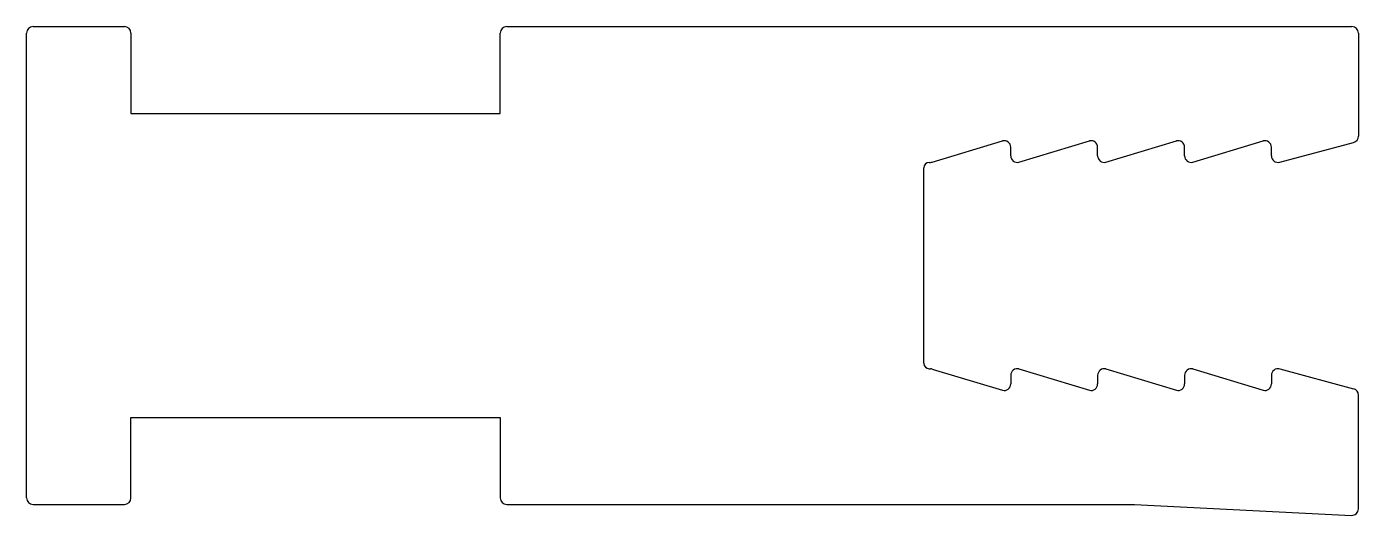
# Model space of a CAD drawing. Extents: x 1025.5 to 1086.8, y 2756.7 to 2779.2.
import ezdxf

# ---------------------------------------------------------------- set-up
doc = ezdxf.new("R2010")
doc.units = 0
doc.layers.get('0').update_dxf_attribs({"linetype": 'CONTINUOUS'})

msp = doc.modelspace()

# ---------------------------------------------------------------- linework, layer by layer
for p, q in [((1025.511, 2757.473), (1025.511, 2778.873)), ((1025.811, 2779.173), (1030.011, 2779.173)), ((1030.311, 2778.873), (1030.311, 2775.173)), ((1047.311, 2775.173), (1047.311, 2778.873)), ((1047.611, 2779.173), (1086.511, 2779.173)), ((1086.811, 2778.873), (1086.811, 2774.134)), ((1030.311, 2775.173), (1047.311, 2775.173)), ((1067.197, 2772.936), (1070.434, 2773.913)), ((1071.189, 2772.933), (1074.434, 2773.913)), ((1075.189, 2772.933), (1078.434, 2773.913)), ((1079.189, 2772.933), (1082.434, 2773.913)), ((1083.189, 2772.933), (1086.589, 2773.844)), ((1070.811, 2773.223), (1070.811, 2773.623)), ((1074.811, 2773.223), (1074.811, 2773.623)), ((1078.811, 2773.223), (1078.811, 2773.623)), ((1082.811, 2773.223), (1082.811, 2773.623)), ((1066.811, 2763.673), (1066.811, 2772.673)), ((1067.061, 2772.923), (1067.111, 2772.923)), ((1067.061, 2763.423), (1067.111, 2763.423)), ((1067.197, 2763.41), (1070.434, 2762.433)), ((1071.189, 2763.413), (1074.434, 2762.433)), ((1075.189, 2763.413), (1078.434, 2762.433)), ((1079.189, 2763.413), (1082.434, 2762.433)), ((1083.189, 2763.413), (1086.589, 2762.502)), ((1070.811, 2763.123), (1070.811, 2762.723)), ((1074.811, 2763.123), (1074.811, 2762.723)), ((1078.811, 2763.123), (1078.811, 2762.723)), ((1082.811, 2763.123), (1082.811, 2762.723)), ((1086.811, 2756.973), (1086.811, 2762.212)), ((1030.311, 2761.173), (1047.311, 2761.173)), ((1030.311, 2757.473), (1030.311, 2761.173)), ((1047.311, 2761.173), (1047.311, 2757.473)), ((1025.811, 2757.173), (1030.011, 2757.173)), ((1047.611, 2757.173), (1076.504, 2757.173)), ((1076.504, 2757.173), (1086.496, 2756.673))]:
    msp.add_line(p, q)
for centre, radius, start, end in [((1025.811, 2778.873), 0.3, 90, 180), ((1030.011, 2778.873), 0.3, 0, 90), ((1047.611, 2778.873), 0.3, 90, 180), ((1086.511, 2778.873), 0.3, 0, 90), ((1070.511, 2773.623), 0.3, 0, 105), ((1074.511, 2773.623), 0.3, 0, 105), ((1078.511, 2773.623), 0.3, 0, 105), ((1082.511, 2773.623), 0.3, 0, 105), ((1086.511, 2774.134), 0.3, 285, 0), ((1071.111, 2773.223), 0.3, 180, 285), ((1075.111, 2773.223), 0.3, 180, 285), ((1079.111, 2773.223), 0.3, 180, 285), ((1083.111, 2773.223), 0.3, 180, 285), ((1067.061, 2772.673), 0.25, 90, 180), ((1067.111, 2773.223), 0.3, 270, 286.79871), ((1067.061, 2763.673), 0.25, 180, 270), ((1067.111, 2763.123), 0.3, 73.20129, 90), ((1071.111, 2763.123), 0.3, 75, 180), ((1075.111, 2763.123), 0.3, 75, 180), ((1079.111, 2763.123), 0.3, 75, 180), ((1083.111, 2763.123), 0.3, 75, 180), ((1070.511, 2762.723), 0.3, 255, 0), ((1074.511, 2762.723), 0.3, 255, 0), ((1078.511, 2762.723), 0.3, 255, 0), ((1082.511, 2762.723), 0.3, 255, 0), ((1086.511, 2762.212), 0.3, 0, 75), ((1025.811, 2757.473), 0.3, 180, 270), ((1030.011, 2757.473), 0.3, 270, 0), ((1047.611, 2757.473), 0.3, 180, 270), ((1086.511, 2756.973), 0.3, 267.13759, 0)]:
    msp.add_arc(centre, radius, start, end)

doc.saveas('drawing.dxf')
